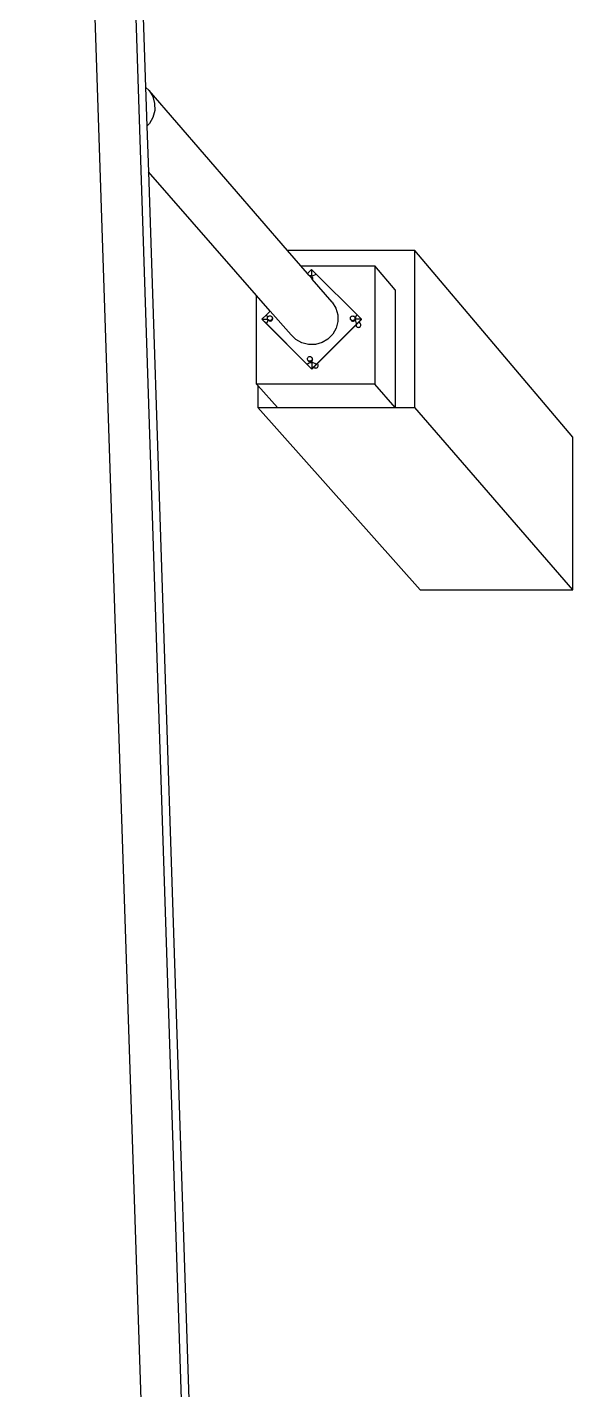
# Model space of a CAD drawing. Extents: x -1616 to 1629, y -1713 to 1708.
# Drawn here: x -1050.4 to -955.4, y 963.2 to 1200.5 of the extents above; entities that cross this region are included whole.
import ezdxf

# ---------------------------------------------------------------- set-up
doc = ezdxf.new("R2010")
doc.units = 0
doc.header["$MEASUREMENT"] = 0
doc.layers.get('0').update_dxf_attribs({"linetype": 'CONTINUOUS'})

msp = doc.modelspace()

# ---------------------------------------------------------------- linework, layer by layer
for p, q in [((-1013.82, 666.84), (-1048.18, 1707.98)), ((-1022.81, 727.34), (-1050.43, 1558.4)), ((-1037.2, 1413.85), (-1029.83, 1190.13)), ((-1029.83, 1190.13), (-1029.21, 1189.53)), ((-1029.83, 1190.13), (-1029.6, 1183.3)), ((-1029.21, 1189.53), (-1028.58, 1188.47)), ((-1005.08, 1161.64), (-1029.21, 1189.53)), ((-1028.58, 1188.47), (-1028.25, 1187.28)), ((-1028.25, 1187.28), (-1028.23, 1186.05)), ((-1028.54, 1184.85), (-1029.14, 1183.77)), ((-1028.23, 1186.05), (-1028.54, 1184.85)), ((-1029.14, 1183.77), (-1029.6, 1183.3)), ((-1029.6, 1183.3), (-1029.34, 1175.35)), ((-1010.5, 1153.83), (-1029.34, 1175.35)), ((-1029.34, 1175.35), (-1022.17, 957.85)), ((-982.92, 1161.64), (-1005.08, 1161.64)), ((-1002.78, 1158.97), (-1005.08, 1161.64)), ((-982.92, 1134.29), (-982.92, 1161.64)), ((-955.42, 1129.14), (-982.92, 1161.64)), ((-1002.78, 1158.97), (-989.91, 1158.97)), ((-1001.6, 1157.62), (-1002.78, 1158.97)), ((-1001.6, 1157.62), (-1000.9, 1158.33)), ((-1000.9, 1158.33), (-1000.13, 1157.56)), ((-1000.9, 1158.33), (-1000.9, 1157.25)), ((-989.91, 1158.97), (-989.91, 1138.38)), ((-986.34, 1154.8), (-989.91, 1158.97)), ((-1001.39, 1157.37), (-1001.6, 1157.62)), ((-1001.39, 1157.37), (-1001.2, 1157.29)), ((-1001.31, 1157.28), (-1001.39, 1157.37)), ((-1001.31, 1157.28), (-1001.21, 1157.3)), ((-1000.83, 1156.73), (-1001.31, 1157.28)), ((-1001.21, 1157.3), (-1001.2, 1157.29)), ((-1001.2, 1157.29), (-1001.11, 1157.28)), ((-1001.11, 1157.28), (-1001.09, 1157.27)), ((-1001.09, 1157.27), (-1000.9, 1157.25)), ((-1001.09, 1157.27), (-1001.01, 1157.24)), ((-1001.01, 1157.24), (-1000.96, 1157.21)), ((-1000.96, 1157.21), (-1000.96, 1157.21)), ((-1000.92, 1157.18), (-1000.96, 1157.21)), ((-1000.87, 1157.12), (-1000.92, 1157.18)), ((-1000.87, 1157.14), (-1000.92, 1157.18)), ((-1000.92, 1157.18), (-1000.89, 1157.13)), ((-1000.9, 1157.25), (-1000.62, 1157.29)), ((-1000.89, 1157.13), (-1000.87, 1157.12)), ((-1000.89, 1157.13), (-1000.86, 1157.09)), ((-1000.8, 1157.05), (-1000.87, 1157.14)), ((-1000.87, 1157.12), (-1000.81, 1157.03)), ((-1000.79, 1157.04), (-1000.86, 1157.13)), ((-1000.86, 1157.09), (-1000.82, 1156.99)), ((-1000.82, 1156.78), (-1000.83, 1156.73)), ((-1000.78, 1156.67), (-1000.83, 1156.73)), ((-1000.82, 1156.99), (-1000.8, 1156.88)), ((-1000.8, 1156.88), (-1000.82, 1156.78)), ((-1000.81, 1157.03), (-1000.76, 1156.93)), ((-1000.76, 1156.95), (-1000.8, 1157.05)), ((-1000.75, 1156.94), (-1000.79, 1157.04)), ((-1000.78, 1156.67), (-1000.77, 1156.71)), ((-997.3, 1152.64), (-1000.78, 1156.67)), ((-1000.77, 1156.71), (-1000.76, 1156.72)), ((-1000.77, 1156.66), (-1000.75, 1156.71)), ((-1000.75, 1156.83), (-1000.76, 1156.95)), ((-1000.76, 1156.93), (-1000.75, 1156.82)), ((-1000.76, 1156.72), (-1000.75, 1156.83)), ((-1000.75, 1156.82), (-1000.76, 1156.72)), ((-1000.76, 1156.72), (-1000.76, 1156.72)), ((-1000.74, 1156.82), (-1000.75, 1156.94)), ((-1000.75, 1156.71), (-1000.74, 1156.82)), ((-1000.75, 1156.71), (-1000.75, 1156.71)), ((-1000.62, 1157.29), (-1000.36, 1157.39)), ((-1000.36, 1157.39), (-1000.13, 1157.56)), ((-1000.13, 1157.56), (-993, 1150.44)), ((-1010.5, 1138.38), (-1010.5, 1153.83)), ((-1008.11, 1151.11), (-1010.5, 1153.83)), ((-986.34, 1154.8), (-986.34, 1134.29)), ((-997.3, 1152.64), (-996.69, 1151.61)), ((-996.69, 1151.61), (-996.36, 1150.46)), ((-1009.55, 1149.67), (-1008.79, 1150.44)), ((-1008.79, 1148.91), (-1009.55, 1149.67)), ((-1009.53, 1149.64), (-1009.55, 1149.67)), ((-1009.55, 1149.67), (-1008.53, 1149.67)), ((-1008.76, 1148.88), (-1009.53, 1149.64)), ((-1008.79, 1150.44), (-1008.11, 1151.11)), ((-1008.62, 1150.21), (-1008.79, 1150.44)), ((-1008.79, 1148.91), (-1008.62, 1149.13)), ((-1008.76, 1148.88), (-1008.79, 1148.91)), ((-1001.66, 1141.78), (-1008.79, 1148.91)), ((-1001.63, 1141.75), (-1008.76, 1148.88)), ((-1008.54, 1150.02), (-1008.62, 1150.21)), ((-1008.62, 1149.13), (-1008.51, 1149.39)), ((-1008.57, 1149.86), (-1008.56, 1149.97)), ((-1008.56, 1149.75), (-1008.57, 1149.86)), ((-1008.56, 1149.97), (-1008.54, 1150.02)), ((-1008.52, 1149.65), (-1008.56, 1149.75)), ((-1008.54, 1150.02), (-1008.52, 1150.06)), ((-1008.52, 1150.06), (-1008.45, 1150.15)), ((-1008.48, 1149.6), (-1008.52, 1149.65)), ((-1008.51, 1149.39), (-1008.48, 1149.6)), ((-1008.49, 1149.62), (-1008.48, 1149.59)), ((-1008.47, 1149.58), (-1008.48, 1149.6)), ((-1008.48, 1149.59), (-1008.42, 1149.51)), ((-1008.47, 1149.58), (-1008.47, 1149.58)), ((-1008.47, 1149.58), (-1008.45, 1149.57)), ((-1008.45, 1150.15), (-1008.37, 1150.22)), ((-1008.45, 1149.57), (-1008.4, 1149.49)), ((-1008.44, 1149.55), (-1008.45, 1149.57)), ((-1008.41, 1149.52), (-1008.45, 1149.57)), ((-1008.41, 1149.52), (-1008.44, 1149.55)), ((-1008.4, 1149.53), (-1008.44, 1149.55)), ((-1008.42, 1149.51), (-1008.42, 1149.5)), ((-1008.42, 1149.5), (-1008.41, 1149.5)), ((-1008.41, 1149.52), (-1008.4, 1149.53)), ((-1008.4, 1149.51), (-1008.41, 1149.52)), ((-1008.41, 1149.5), (-1008.32, 1149.43)), ((-1008.37, 1149.5), (-1008.4, 1149.53)), ((-1008.32, 1149.44), (-1008.4, 1149.51)), ((-1008.4, 1149.49), (-1008.31, 1149.43)), ((-1008.37, 1150.22), (-1008.27, 1150.26)), ((-1008.27, 1149.46), (-1008.37, 1149.5)), ((-1008.22, 1149.4), (-1008.32, 1149.44)), ((-1008.32, 1149.43), (-1008.22, 1149.39)), ((-1008.21, 1149.38), (-1008.31, 1149.43)), ((-1008.27, 1150.26), (-1008.16, 1150.27)), ((-1008.16, 1149.44), (-1008.27, 1149.46)), ((-1008.11, 1149.39), (-1008.22, 1149.4)), ((-1008.22, 1149.39), (-1008.21, 1149.39)), ((-1008.21, 1149.39), (-1008.11, 1149.37)), ((-1008.21, 1149.38), (-1008.1, 1149.37)), ((-1008.16, 1150.27), (-1008.05, 1150.26)), ((-1008.05, 1149.46), (-1008.16, 1149.44)), ((-1004.49, 1146.98), (-1008.11, 1151.11)), ((-1008.11, 1149.39), (-1008.11, 1149.45)), ((-1008, 1149.4), (-1008.11, 1149.39)), ((-1008.11, 1149.38), (-1008.11, 1149.39)), ((-1008.11, 1149.37), (-1008, 1149.39)), ((-1008.11, 1149.37), (-1008.11, 1149.38)), ((-1008.1, 1149.37), (-1007.98, 1149.38)), ((-1008.05, 1150.26), (-1007.95, 1150.22)), ((-1007.95, 1149.5), (-1008.05, 1149.46)), ((-1007.91, 1149.44), (-1008, 1149.4)), ((-1008, 1149.39), (-1007.9, 1149.43)), ((-1007.98, 1149.38), (-1007.88, 1149.43)), ((-1007.95, 1150.22), (-1007.9, 1150.17)), ((-1007.87, 1149.57), (-1007.95, 1149.5)), ((-1007.91, 1149.44), (-1007.82, 1149.51)), ((-1007.88, 1150.17), (-1007.9, 1150.17)), ((-1007.9, 1150.17), (-1007.87, 1150.15)), ((-1007.9, 1149.43), (-1007.81, 1149.5)), ((-1007.79, 1150.1), (-1007.88, 1150.17)), ((-1007.88, 1149.43), (-1007.79, 1149.49)), ((-1007.82, 1150.09), (-1007.87, 1150.15)), ((-1007.87, 1150.15), (-1007.83, 1150.1)), ((-1007.8, 1149.65), (-1007.87, 1149.57)), ((-1007.83, 1150.1), (-1007.82, 1150.09)), ((-1007.83, 1150.1), (-1007.8, 1150.06)), ((-1007.82, 1150.09), (-1007.75, 1150.01)), ((-1007.75, 1149.6), (-1007.82, 1149.51)), ((-1007.74, 1150.01), (-1007.81, 1150.1)), ((-1007.81, 1149.5), (-1007.74, 1149.59)), ((-1007.8, 1150.06), (-1007.76, 1149.97)), ((-1007.76, 1149.75), (-1007.8, 1149.65)), ((-1007.76, 1149.97), (-1007.75, 1149.86)), ((-1007.75, 1149.86), (-1007.76, 1149.75)), ((-1007.75, 1150.01), (-1007.71, 1149.91)), ((-1007.75, 1149.6), (-1007.71, 1149.69)), ((-1007.7, 1149.91), (-1007.74, 1150.01)), ((-1007.74, 1149.59), (-1007.7, 1149.69)), ((-1007.71, 1149.91), (-1007.7, 1149.8)), ((-1007.7, 1149.8), (-1007.71, 1149.69)), ((-1007.71, 1149.69), (-1007.71, 1149.69)), ((-1007.68, 1149.8), (-1007.7, 1149.91)), ((-1007.7, 1149.69), (-1007.68, 1149.8)), ((-1007.7, 1149.69), (-1007.7, 1149.69)), ((-993, 1148.91), (-1000.13, 1141.78)), ((-996.35, 1149.27), (-996.64, 1148.11)), ((-996.36, 1150.46), (-996.35, 1149.27)), ((-994.16, 1149.84), (-994.15, 1149.95)), ((-994.15, 1149.74), (-994.16, 1149.84)), ((-994.15, 1149.95), (-994.11, 1150.05)), ((-994.11, 1149.64), (-994.15, 1149.74)), ((-994.11, 1150.05), (-994.04, 1150.14)), ((-994.04, 1149.55), (-994.11, 1149.64)), ((-994.09, 1149.61), (-994.07, 1149.57)), ((-994.07, 1149.57), (-994.01, 1149.49)), ((-994.04, 1150.14), (-993.96, 1150.2)), ((-994, 1149.51), (-994.04, 1149.55)), ((-994.03, 1149.54), (-994.04, 1149.55)), ((-994, 1149.51), (-994.03, 1149.54)), ((-993.99, 1149.51), (-994.03, 1149.54)), ((-994, 1149.51), (-994.01, 1149.49)), ((-994.01, 1149.49), (-994.01, 1149.49)), ((-994.01, 1149.49), (-993.93, 1149.43)), ((-994.01, 1149.49), (-994.01, 1149.49)), ((-994.01, 1149.49), (-994.01, 1149.49)), ((-994.01, 1149.49), (-994, 1149.48)), ((-993.99, 1149.49), (-994, 1149.51)), ((-993.99, 1149.51), (-994, 1149.51)), ((-994, 1149.48), (-993.92, 1149.42)), ((-993.96, 1149.49), (-993.99, 1149.51)), ((-993.91, 1149.43), (-993.99, 1149.49)), ((-993.96, 1150.2), (-993.86, 1150.24)), ((-993.86, 1149.44), (-993.96, 1149.49)), ((-993.93, 1149.43), (-993.82, 1149.38)), ((-993.92, 1149.42), (-993.81, 1149.37)), ((-993.81, 1149.39), (-993.91, 1149.43)), ((-993.86, 1150.24), (-993.75, 1150.26)), ((-993.75, 1149.43), (-993.86, 1149.44)), ((-993.82, 1149.38), (-993.71, 1149.37)), ((-993.7, 1149.37), (-993.81, 1149.39)), ((-993.81, 1149.37), (-993.7, 1149.36)), ((-993.75, 1150.26), (-993.64, 1150.24)), ((-993.64, 1149.44), (-993.75, 1149.43)), ((-993.71, 1149.37), (-993.7, 1149.37)), ((-993.7, 1149.37), (-993.7, 1149.44)), ((-993.59, 1149.39), (-993.7, 1149.37)), ((-993.7, 1149.37), (-993.6, 1149.38)), ((-993.7, 1149.37), (-993.7, 1149.37)), ((-993.7, 1149.36), (-993.59, 1149.37)), ((-993.7, 1149.36), (-993.7, 1149.37)), ((-993.64, 1150.24), (-993.54, 1150.2)), ((-993.54, 1149.49), (-993.64, 1149.44)), ((-993.6, 1149.38), (-993.59, 1149.39)), ((-993.5, 1149.43), (-993.59, 1149.39)), ((-993.59, 1149.37), (-993.49, 1149.42)), ((-993.54, 1150.2), (-993.5, 1150.17)), ((-993.46, 1149.55), (-993.54, 1149.49)), ((-993.5, 1150.17), (-993.5, 1150.17)), ((-993.46, 1150.14), (-993.5, 1150.17)), ((-993.5, 1149.43), (-993.41, 1149.49)), ((-993.49, 1149.42), (-993.4, 1149.48)), ((-993.41, 1150.08), (-993.46, 1150.14)), ((-993.41, 1150.1), (-993.46, 1150.14)), ((-993.46, 1150.14), (-993.42, 1150.09)), ((-993.39, 1149.64), (-993.46, 1149.55)), ((-993.42, 1150.09), (-993.41, 1150.08)), ((-993.42, 1150.09), (-993.39, 1150.05)), ((-993.34, 1150.01), (-993.41, 1150.1)), ((-993.41, 1150.08), (-993.34, 1149.99)), ((-993.34, 1149.58), (-993.41, 1149.49)), ((-993.33, 1150), (-993.4, 1150.09)), ((-993.4, 1149.48), (-993.33, 1149.57)), ((-993.39, 1150.05), (-993.35, 1149.95)), ((-993.35, 1149.74), (-993.39, 1149.64)), ((-993.35, 1149.95), (-993.34, 1149.84)), ((-993.34, 1149.84), (-993.35, 1149.74)), ((-993.3, 1149.91), (-993.34, 1150.01)), ((-993.34, 1149.99), (-993.3, 1149.89)), ((-993.32, 1149.64), (-993.34, 1149.58)), ((-993.29, 1149.9), (-993.33, 1150)), ((-993.33, 1149.57), (-993.29, 1149.67)), ((-993.3, 1149.8), (-993.32, 1149.67)), ((-993.32, 1149.67), (-993.32, 1149.64)), ((-993.3, 1149.67), (-993.32, 1149.64)), ((-993.32, 1149.64), (-993.28, 1149.39)), ((-993.3, 1149.67), (-993.31, 1149.67)), ((-993.29, 1149.87), (-993.3, 1149.91)), ((-993.3, 1149.89), (-993.3, 1149.85)), ((-993.29, 1149.87), (-993.3, 1149.85)), ((-993.3, 1149.85), (-993.29, 1149.79)), ((-993.3, 1149.69), (-993.28, 1149.8)), ((-993.29, 1149.79), (-993.3, 1149.68)), ((-993.3, 1149.68), (-993.3, 1149.69)), ((-993.3, 1149.68), (-993.3, 1149.67)), ((-993.29, 1149.67), (-993.3, 1149.67)), ((-993.28, 1149.95), (-993.29, 1149.87)), ((-993.27, 1149.79), (-993.29, 1149.9)), ((-993.28, 1149.8), (-993.29, 1149.87)), ((-993.29, 1149.68), (-993.27, 1149.79)), ((-993.29, 1149.67), (-993.29, 1149.68)), ((-992.24, 1149.67), (-993.29, 1149.67)), ((-993.18, 1150.21), (-993.28, 1149.95)), ((-993.28, 1149.39), (-993.18, 1149.13)), ((-992.98, 1148.88), (-993.25, 1148.61)), ((-993, 1150.44), (-993.18, 1150.21)), ((-993.18, 1149.13), (-993, 1148.91)), ((-993, 1150.44), (-992.24, 1149.67)), ((-992.24, 1149.67), (-993, 1148.91)), ((-992.98, 1148.88), (-993, 1148.91)), ((-992.65, 1149.22), (-992.98, 1148.88)), ((-992.22, 1149.64), (-992.65, 1149.22)), ((-992.44, 1148.98), (-992.65, 1149.22)), ((-992.53, 1149.05), (-992.57, 1149.07)), ((-992.44, 1148.98), (-992.53, 1149.05)), ((-992.37, 1148.89), (-992.44, 1148.98)), ((-992.33, 1148.79), (-992.37, 1148.89)), ((-992.32, 1148.68), (-992.33, 1148.79)), ((-992.22, 1149.64), (-992.24, 1149.67)), ((-1003.64, 1146.14), (-1004.49, 1146.98)), ((-993.25, 1148.61), (-999.93, 1141.93)), ((-997.23, 1147.07), (-998.06, 1146.21)), ((-996.64, 1148.11), (-997.23, 1147.07)), ((-993.05, 1148.38), (-993.25, 1148.61)), ((-993.17, 1148.62), (-993.16, 1148.57)), ((-993.16, 1148.57), (-993.12, 1148.46)), ((-993.12, 1148.46), (-993.05, 1148.38)), ((-993.05, 1148.38), (-992.96, 1148.31)), ((-992.96, 1148.31), (-992.86, 1148.27)), ((-992.86, 1148.27), (-992.75, 1148.25)), ((-992.75, 1148.25), (-992.63, 1148.27)), ((-992.63, 1148.27), (-992.53, 1148.31)), ((-992.53, 1148.31), (-992.44, 1148.38)), ((-992.44, 1148.38), (-992.37, 1148.46)), ((-992.37, 1148.46), (-992.33, 1148.57)), ((-992.33, 1148.57), (-992.32, 1148.68)), ((-1002.6, 1145.56), (-1003.64, 1146.14)), ((-1001.44, 1145.26), (-1002.6, 1145.56)), ((-1000.24, 1145.28), (-1001.44, 1145.26)), ((-999.09, 1145.6), (-1000.24, 1145.28)), ((-998.06, 1146.21), (-999.09, 1145.6)), ((-1001.44, 1141.95), (-1001.66, 1141.78)), ((-1001.63, 1141.75), (-1001.66, 1141.78)), ((-1000.9, 1141.02), (-1001.66, 1141.78)), ((-1001.64, 1142.77), (-1001.62, 1142.88)), ((-1001.62, 1142.66), (-1001.64, 1142.77)), ((-1000.87, 1140.99), (-1001.63, 1141.75)), ((-1001.62, 1142.88), (-1001.58, 1142.98)), ((-1001.58, 1142.56), (-1001.62, 1142.66)), ((-1001.58, 1142.98), (-1001.52, 1143.06)), ((-1001.56, 1142.53), (-1001.58, 1142.56)), ((-1001.56, 1142.53), (-1001.55, 1142.5)), ((-1001.52, 1142.48), (-1001.56, 1142.53)), ((-1001.55, 1142.5), (-1001.48, 1142.41)), ((-1001.52, 1143.06), (-1001.43, 1143.13)), ((-1001.47, 1142.42), (-1001.52, 1142.48)), ((-1001.5, 1142.46), (-1001.52, 1142.48)), ((-1001.47, 1142.42), (-1001.5, 1142.46)), ((-1001.43, 1142.41), (-1001.5, 1142.46)), ((-1001.48, 1142.41), (-1001.39, 1142.34)), ((-1001.38, 1142.35), (-1001.47, 1142.42)), ((-1001.18, 1142.06), (-1001.44, 1141.95)), ((-1001.43, 1143.13), (-1001.33, 1143.17)), ((-1001.33, 1142.37), (-1001.43, 1142.41)), ((-1001.39, 1142.34), (-1001.29, 1142.3)), ((-1001.28, 1142.31), (-1001.38, 1142.35)), ((-1001.33, 1143.17), (-1001.23, 1143.18)), ((-1001.23, 1142.35), (-1001.33, 1142.37)), ((-1001.29, 1142.3), (-1001.17, 1142.28)), ((-1001.17, 1142.3), (-1001.28, 1142.31)), ((-1001.23, 1143.18), (-1001.12, 1143.17)), ((-1001.12, 1142.37), (-1001.23, 1142.35)), ((-1000.9, 1142.1), (-1001.18, 1142.06)), ((-1001.17, 1142.3), (-1001.17, 1142.36)), ((-1001.07, 1142.31), (-1001.17, 1142.3)), ((-1001.17, 1142.28), (-1001.06, 1142.3)), ((-1001.17, 1142.28), (-1001.17, 1142.3)), ((-1001.12, 1143.17), (-1001.02, 1143.13)), ((-1001.02, 1142.41), (-1001.12, 1142.37)), ((-1000.97, 1142.35), (-1001.07, 1142.31)), ((-1001.06, 1142.3), (-1000.96, 1142.34)), ((-1001.02, 1143.13), (-1000.93, 1143.06)), ((-1000.93, 1142.48), (-1001.02, 1142.41)), ((-1000.88, 1142.42), (-1000.97, 1142.35)), ((-1000.96, 1142.34), (-1000.87, 1142.41)), ((-1000.88, 1143), (-1000.93, 1143.06)), ((-1000.93, 1143.06), (-1000.9, 1143.02)), ((-1000.87, 1142.56), (-1000.93, 1142.48)), ((-1000.9, 1143.02), (-1000.88, 1143)), ((-1000.9, 1143.02), (-1000.87, 1142.98)), ((-1000.62, 1142.06), (-1000.9, 1142.1)), ((-1000.13, 1141.78), (-1000.9, 1141.02)), ((-1000.88, 1143), (-1000.82, 1142.92)), ((-1000.82, 1142.5), (-1000.88, 1142.42)), ((-1000.8, 1142.93), (-1000.87, 1143.01)), ((-1000.87, 1142.98), (-1000.83, 1142.88)), ((-1000.83, 1142.66), (-1000.87, 1142.56)), ((-1000.87, 1142.41), (-1000.8, 1142.5)), ((-1000.87, 1142.41), (-1000.87, 1141.02)), ((-1000.83, 1142.88), (-1000.81, 1142.77)), ((-1000.81, 1142.77), (-1000.83, 1142.66)), ((-1000.82, 1142.92), (-1000.78, 1142.82)), ((-1000.78, 1142.6), (-1000.82, 1142.5)), ((-1000.76, 1142.82), (-1000.8, 1142.93)), ((-1000.8, 1142.5), (-1000.76, 1142.6)), ((-1000.78, 1142.82), (-1000.76, 1142.71)), ((-1000.76, 1142.71), (-1000.78, 1142.6)), ((-1000.75, 1142.71), (-1000.76, 1142.82)), ((-1000.76, 1142.6), (-1000.75, 1142.71)), ((-1000.36, 1141.95), (-1000.62, 1142.06)), ((-1000.11, 1141.75), (-1000.53, 1141.33)), ((-1000.13, 1141.78), (-1000.36, 1141.95)), ((-1000.11, 1141.75), (-1000.13, 1141.78)), ((-999.93, 1141.93), (-1000.11, 1141.75)), ((-999.9, 1141.9), (-999.93, 1141.93)), ((-999.9, 1141.9), (-999.93, 1141.93)), ((-999.93, 1141.93), (-999.93, 1141.93)), ((-999.83, 1141.81), (-999.9, 1141.9)), ((-999.79, 1141.71), (-999.83, 1141.81)), ((-999.77, 1141.6), (-999.79, 1141.71)), ((-1000.87, 1140.99), (-1000.9, 1141.02)), ((-1000.53, 1141.33), (-1000.87, 1140.99)), ((-1000.53, 1141.33), (-1000.5, 1141.3)), ((-1000.5, 1141.3), (-1000.53, 1141.33)), ((-1000.53, 1141.33), (-1000.53, 1141.33)), ((-1000.5, 1141.3), (-1000.42, 1141.23)), ((-1000.42, 1141.23), (-1000.31, 1141.19)), ((-1000.31, 1141.19), (-1000.2, 1141.17)), ((-1000.2, 1141.17), (-1000.09, 1141.19)), ((-1000.09, 1141.19), (-999.99, 1141.23)), ((-999.99, 1141.23), (-999.9, 1141.3)), ((-999.9, 1141.3), (-999.83, 1141.39)), ((-999.83, 1141.39), (-999.79, 1141.49)), ((-999.79, 1141.49), (-999.77, 1141.6)), ((-989.91, 1138.38), (-1010.5, 1138.38)), ((-1010.28, 1138.14), (-1010.5, 1138.38)), ((-1010.28, 1138.14), (-1010.28, 1134.29)), ((-1006.86, 1134.29), (-1010.28, 1138.14)), ((-986.34, 1134.29), (-989.91, 1138.38)), ((-982.01, 1102.55), (-1010.28, 1134.29)), ((-1010.28, 1134.29), (-1006.86, 1134.29)), ((-1006.86, 1134.29), (-986.34, 1134.29)), ((-986.34, 1134.29), (-982.92, 1134.29)), ((-955.42, 1102.55), (-982.92, 1134.29)), ((-955.42, 1102.55), (-955.42, 1129.14)), ((-982.01, 1102.55), (-955.42, 1102.55))]:
    msp.add_line(p, q)

doc.saveas('drawing.dxf')
